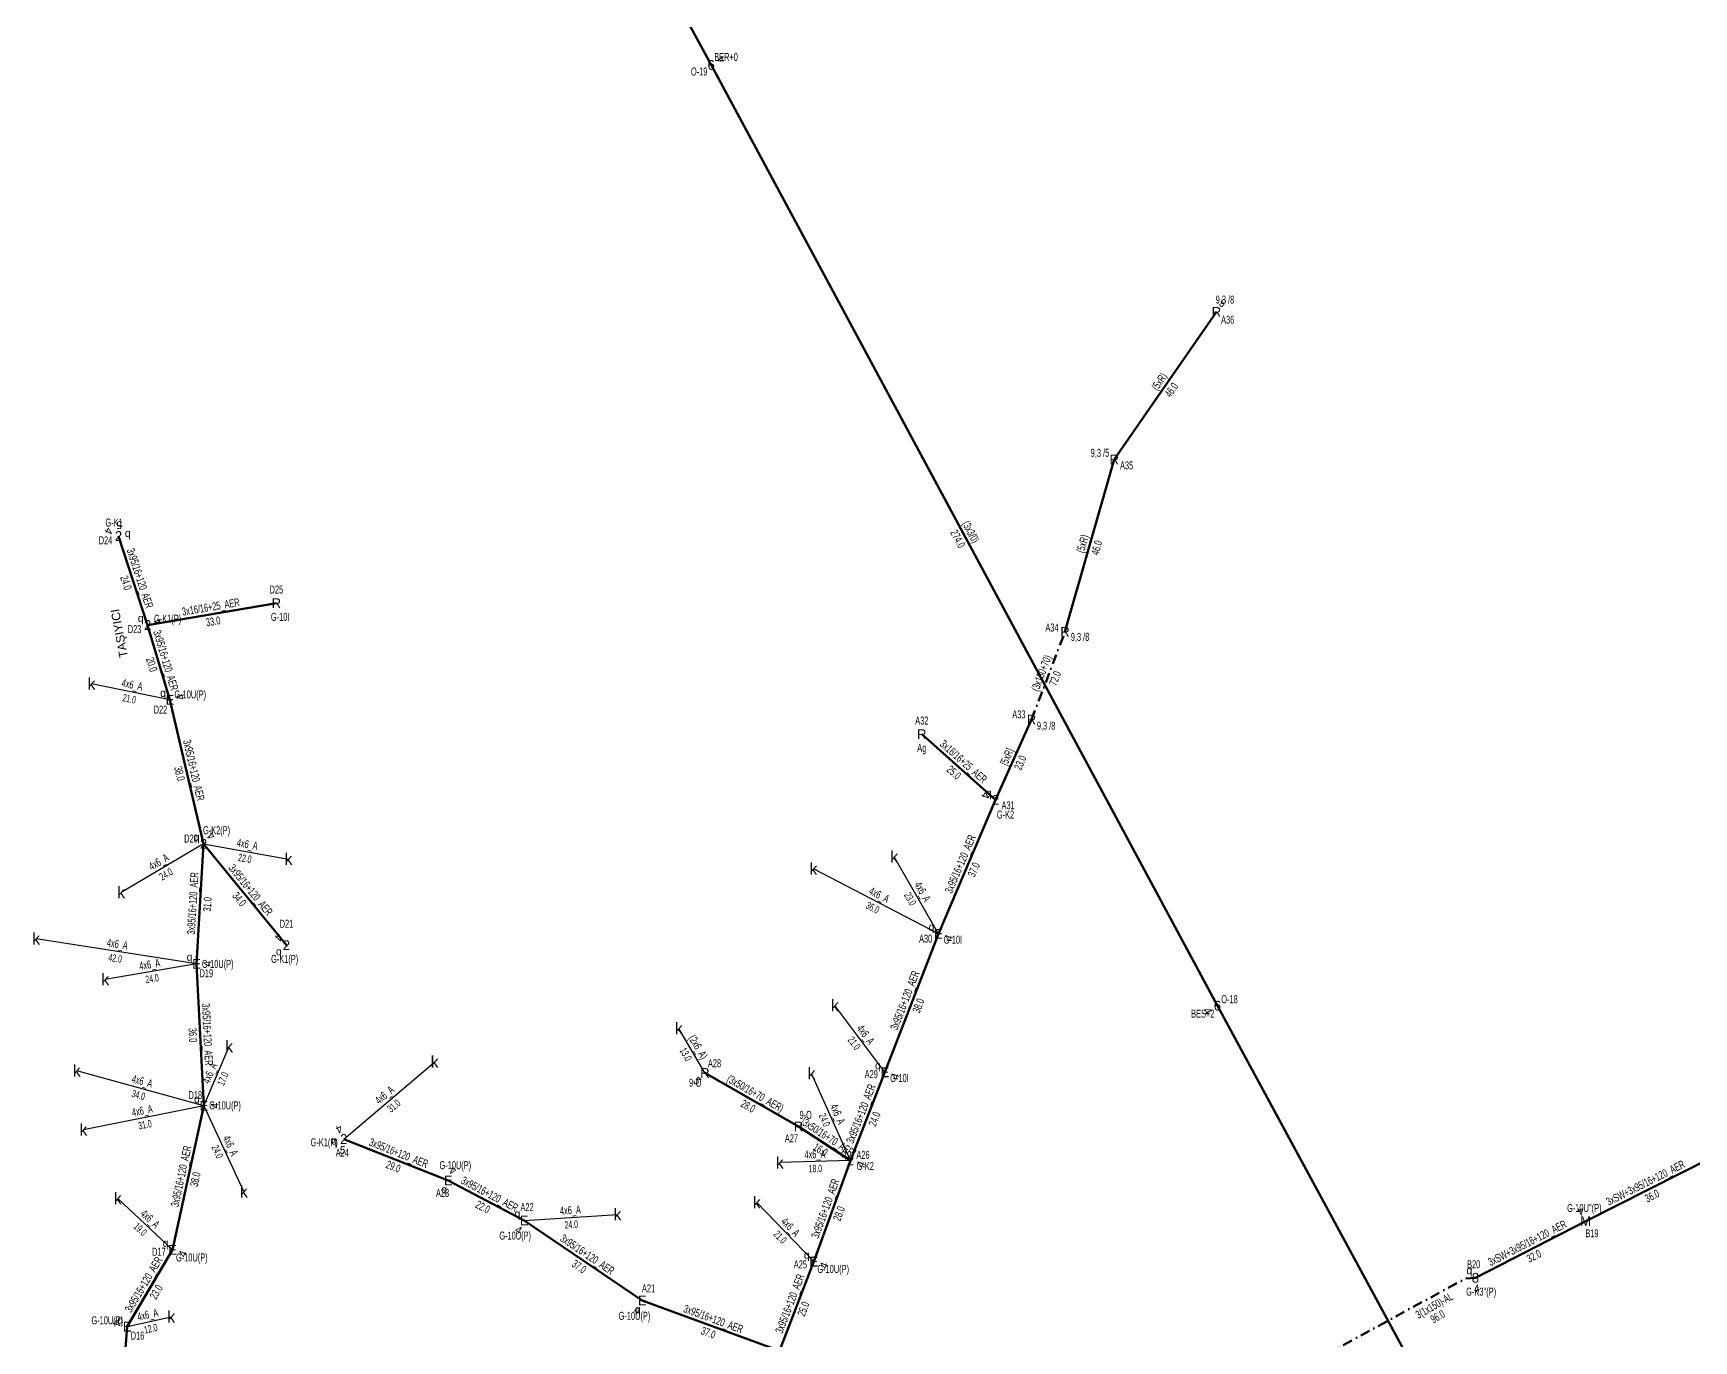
# Model space of a CAD drawing. Header units: millimetres. Extents: x 547575 to 550077, y 4149016 to 4153735.
# Drawn here: x 548299.2 to 548724.6, y 4152306.3 to 4152641.3 of the extents above; entities that cross this region are included whole.
import ezdxf
from ezdxf.enums import TextEntityAlignment as Align

# ---------------------------------------------------------------- set-up
doc = ezdxf.new("R2010")
doc.units = ezdxf.units.MM
doc.linetypes.add('DASHDOT', pattern=[5, 2.5, -1.25, 0, -1.25])
for name, color, linetype, lineweight in [('DIREK_AG_MEVCUT', 120, 'Continuous', 25), ('DIREK_AG_YENI', 108, 'Continuous', 25), ('DIREK_ENH_MEVCUT', 6, 'Continuous', 25), ('DIREK_OG_YENI', 10, 'Continuous', 25), ('HAT_ABONE_HAVAI_MEVCUT', 56, 'Continuous', 30), ('HAT_ABONE_HAVAI_YENI', 30, 'Continuous', 30), ('HAT_AG_HAVAI_BYSK', 3, 'Continuous', 50), ('HAT_AG_HAVAI_MEVCUT', 126, 'Continuous', 50), ('HAT_AG_HAVAI_YENI', 3, 'Continuous', 50), ('HAT_AG_YERALTI_MEVCUT', 126, 'DASHDOT', 50), ('HAT_ENH_HAVAI_MEVCUT', 6, 'Continuous', 70), ('HAT_OG_HAVAI_YENI', 1, 'Continuous', 70), ('HAT_OG_YERALTI_YENI', 1, 'DASHDOT', 70), ('KOFRE_ABONE_MEVCUT', 6, 'Continuous', 25), ('KULLANICI', 1, 'Continuous', 25)]:
    doc.layers.add(name, color=color, linetype=linetype, lineweight=lineweight)
doc.styles.add('Direk', font='B_CAD')
doc.styles.get("Standard").update_dxf_attribs({"font": 'Arial'})

msp = doc.modelspace()

# ---------------------------------------------------------------- linework, layer by layer
at = {"layer": 'HAT_ABONE_HAVAI_MEVCUT'}
msp.add_line((548471.241, 4152374.935), (548464.549, 4152386.322), dxfattribs=at)
at = {"layer": 'HAT_ABONE_HAVAI_YENI'}
for p, q in [((548334.188, 4152470.537), (548314.093, 4152474.631)), ((548342.802, 4152433.623), (548321.728, 4152421.198)), ((548342.802, 4152433.623), (548364.579, 4152429.753)), ((548531.056, 4152410.596), (548499.024997, 4152427.200252)), ((548531.056, 4152410.596), (548519.744, 4152430.287)), ((548340.985, 4152402.903), (548299.893, 4152409.332)), ((548340.985, 4152402.903), (548317.624, 4152398.908)), ((548517.333, 4152375.105), (548504.539, 4152392.196)), ((548342.874, 4152366.543), (548349.351, 4152381.737)), ((548342.874, 4152366.543), (548310.321, 4152375.507)), ((548378.718, 4152358.002), (548402.012, 4152377.77)), ((548508.539, 4152352.529), (548498.547, 4152374.766)), ((548342.874, 4152366.543), (548312.017, 4152360.397)), ((548342.874, 4152366.543), (548353.134, 4152344.522)), ((548508.539, 4152352.529), (548490.414, 4152351.956)), ((548334.846, 4152329.615), (548320.821, 4152342.786)), ((548499.122, 4152326.591), (548484.517, 4152341.731)), ((548424.951, 4152337.133), (548448.83, 4152338.698)), ((548323.234, 4152309.947), (548334.529, 4152312.45))]:
    msp.add_line(p, q, dxfattribs=at)
at = {"layer": 'HAT_AG_HAVAI_BYSK'}
for p, q in [((548554.908991, 4152465.463839), (548545.71, 4152444.911)), ((548495.224, 4152361.194), (548508.539, 4152352.529))]:
    msp.add_line(p, q, dxfattribs=at)
at = {"layer": 'HAT_AG_HAVAI_MEVCUT'}
for p, q in [((548576.106889, 4152532.093417), (548602.285224, 4152569.913874)), ((548563.48236, 4152487.953821), (548576.106889, 4152532.093417)), ((548471.241, 4152374.935), (548495.224, 4152361.194))]:
    msp.add_line(p, q, dxfattribs=at)
at = {"layer": 'HAT_AG_HAVAI_YENI'}
for p, q in [((548328.472, 4152489.704), (548321.007, 4152512.497)), ((548361.453, 4152495.296), (548328.472, 4152489.704)), ((548334.188, 4152470.537), (548328.472, 4152489.704)), ((548342.802, 4152433.623), (548334.188, 4152470.537)), ((548526.805802, 4152461.727382), (548545.71, 4152444.911)), ((548531.056, 4152410.596), (548545.71, 4152444.911)), ((548340.985, 4152402.903), (548342.802, 4152433.623)), ((548342.802, 4152433.623), (548364.035, 4152407.669)), ((548517.333, 4152375.105), (548531.056, 4152410.596)), ((548342.874, 4152366.543), (548340.985, 4152402.903)), ((548508.539, 4152352.529), (548517.333, 4152375.105)), ((548334.846, 4152329.615), (548342.874, 4152366.543)), ((548405.493, 4152347.397), (548378.718, 4152358.002)), ((548499.122, 4152326.591), (548508.539, 4152352.529)), ((548424.951, 4152337.133), (548405.493, 4152347.397)), ((548455.197, 4152316.627), (548424.951, 4152337.133)), ((548323.234, 4152309.947), (548334.846, 4152329.615)), ((548490.338, 4152303.708), (548499.122, 4152326.591)), ((548490.338, 4152303.708), (548455.197, 4152316.627)), ((548321.301, 4152285.398), (548323.234, 4152309.947))]:
    msp.add_line(p, q, dxfattribs=at)
at = {"layer": 'HAT_AG_YERALTI_MEVCUT', "flags": 128}
msp.add_lwpolyline([(548554.908991, 4152465.463839), (548563.48236, 4152487.953821)], dxfattribs=at)
at = {"layer": 'HAT_ENH_HAVAI_MEVCUT'}
for p, q in [((548472.851998, 4152633.180433), (548319.168079, 4152918.093957)), ((548472.851998, 4152633.180433), (548602.545, 4152392.172)), ((548602.545, 4152392.172), (548709.025222, 4152195.468643))]:
    msp.add_line(p, q, dxfattribs=at)
at = {"layer": 'HAT_OG_HAVAI_YENI'}
for p, q in [((548729.17, 4152353.262), (548696.902, 4152336.971)), ((548696.902, 4152336.971), (548668.637, 4152322.455))]:
    msp.add_line(p, q, dxfattribs=at)
at = {"layer": 'HAT_OG_YERALTI_YENI', "flags": 128}
msp.add_lwpolyline([(548668.637, 4152322.455), (548666.190902, 4152322.313407), (548634.528978, 4152305.09459), (548630.098476, 4152301.381413)], dxfattribs=at)

# ---------------------------------------------------------------- texts
at = {"layer": 'DIREK_AG_MEVCUT', "linetype": 'ByBlock', "style": 'Direk'}
for p in [(548602.285224, 4152569.913874), (548576.106889, 4152532.093417), (548563.48236, 4152487.953821), (548554.908991, 4152465.463839), (548471.241, 4152374.935), (548495.224, 4152361.194)]:
    msp.add_text('R', height=2.5, dxfattribs=at).set_placement(p, align=Align.MIDDLE_CENTER)
at = {"layer": 'DIREK_AG_MEVCUT', "linetype": 'ByBlock', "width": 0.53}
for s, p in [('9,3 /8', (548604.471696, 4152573.072721)), ('A36', (548605.163077, 4152567.921899)), ('9,3 /5', (548572.45026, 4152533.823898)), ('A35', (548579.270509, 4152530.59625)), ('A34', (548560.161569, 4152489.059419)), ('9,3 /8', (548567.343692, 4152486.668259)), ('A33', (548551.675173, 4152466.802652)), ('9,3 /8', (548558.655407, 4152463.912808)), ('A28', (548473.702191, 4152377.423481)), ('9-O', (548468.763025, 4152372.429549)), ('9-O', (548497.058467, 4152364.195491)), ('A27', (548493.398764, 4152358.207612))]:
    msp.add_text(s, height=2.05, dxfattribs=at).set_placement(p, align=Align.MIDDLE_CENTER)
at = {"layer": 'DIREK_AG_MEVCUT', "color": 32, "linetype": 'ByBlock', "style": 'Direk'}
msp.add_text('5', height=2, rotation=505.310027, dxfattribs=at).set_placement((548603.878804, 4152572.216156), align=Align.MIDDLE_CENTER)
at = {"layer": 'DIREK_AG_MEVCUT', "width": 0.53}
for s, p in [('D25', (548361.453, 4152498.796)), ('G-10I', (548362.422829, 4152491.796)), ('A32', (548526.805802, 4152465.227382)), ('Ag', (548526.805802, 4152458.227382))]:
    msp.add_text(s, height=2.05, dxfattribs=at).set_placement(p, align=Align.MIDDLE_CENTER)
at = {"layer": 'DIREK_AG_MEVCUT', "style": 'Direk'}
for p in [(548361.453, 4152495.296), (548526.805802, 4152461.727382)]:
    msp.add_text('R', height=2.5, dxfattribs=at).set_placement(p, align=Align.MIDDLE_CENTER)
at = {"layer": 'DIREK_AG_MEVCUT', "color": 32, "style": 'Direk'}
msp.add_text('5', height=2, rotation=315.315893, dxfattribs=at).set_placement((548469.272047, 4152372.944215), align=Align.MIDDLE_CENTER)
at = {"layer": 'DIREK_AG_YENI', "width": 0.53}
for s, p in [('G-K1', (548319.871007, 4152515.965544)), ('D24', (548317.680846, 4152511.407642)), ('G-K1(P)', (548333.584631, 4152491.30326)), ('D23', (548325.131611, 4152488.659107)), ('G-10U(P)', (548339.38829, 4152471.917813)), ('D22', (548331.748354, 4152468.027393)), ('A31', (548548.916819, 4152443.508748)), ('G-K2', (548548.250373, 4152441.130862)), ('D20', (548339.584326, 4152435.000162)), ('G-K2(P)', (548346.130875, 4152437.134475)), ('D21', (548364.035, 4152413.169)), ('A30', (548527.782584, 4152409.35715)), ('G-10I', (548534.775147, 4152409.083385)), ('G-K1(P)', (548363.571029, 4152404.169)), ('D19', (548343.518938, 4152400.488636)), ('G-10U(P)', (548346.430604, 4152402.883471)), ('A29', (548513.865116, 4152374.631948)), ('G-10I', (548521.07906, 4152373.651175)), ('D18', (548340.681405, 4152369.271099)), ('G-10U(P)', (548348.318642, 4152366.632989)), ('G-K1(P)', (548373.701938, 4152357.175576)), ('A24', (548378.344506, 4152354.521985)), ('A26', (548511.735171, 4152353.955356)), ('G-10U(P)', (548407.296038, 4152351.315385)), ('G-K2', (548512.323575, 4152351.105108)), ('A23', (548404.029941, 4152344.217462)), ('A22', (548425.680534, 4152340.556124)), ('G-10U(P)', (548422.634409, 4152333.273555)), ('D17', (548331.381094, 4152329.120607)), ('G-10U(P)', (548339.790798, 4152327.676027)), ('A25', (548495.692078, 4152325.894125)), ('G-10U(P)', (548504.108385, 4152324.728952)), ('A21', (548456.794706, 4152319.741055)), ('G-10U(P)', (548318.127406, 4152311.560035)), ('G-10U(P)', (548453.193858, 4152312.722718)), ('D16', (548325.875338, 4152307.650626))]:
    msp.add_text(s, height=2.05, dxfattribs=at).set_placement(p, align=Align.MIDDLE_CENTER)
at = {"layer": 'DIREK_AG_YENI', "color": 32, "style": 'Direk'}
for s, rotation, p in [('5', 175.634437, (548321.220135, 4152515.288876)), ('4', 243.134387, (548318.509207, 4152513.762318)), ('4', 107.369983, (548331.144311, 4152490.539914)), ('4', 104.870391, (548336.894225, 4152471.255573)), ('4', 246.381593, (548543.144545, 4152446.032802)), ('4', 136.529122, (548344.72836, 4152435.655028)), ('4', 225.000001, (548362.055101, 4152409.648899)), ('4', 427.867922, (548533.64969, 4152409.54112)), ('4', 449.794529, (548343.784982, 4152402.892959)), ('4', 428.789048, (548519.943313, 4152374.091952)), ('4', 90.946897, (548345.673618, 4152366.589272)), ('4', 204.83748, (548377.541872, 4152360.543008)), ('5', 353.874278, (548378.419211, 4152355.217988)), ('4', 155.290561, (548406.663447, 4152349.94063)), ('4', 429.381911, (548511.159656, 4152351.543016)), ('4', 329.026162, (548423.509989, 4152334.732273)), ('4', 428.588669, (548337.452754, 4152328.592829)), ('4', 429.523039, (548501.745076, 4152325.611474)), ('4', 252.470081, (548320.564033, 4152310.790371)), ('4', 332.839323, (548453.918835, 4152314.135756))]:
    msp.add_text(s, height=2, rotation=rotation, dxfattribs=at).set_placement(p, align=Align.MIDDLE_CENTER)
at = {"layer": 'DIREK_AG_YENI', "style": 'Direk'}
for s, p in [('2', (548321.007, 4152512.497)), ('2', (548328.472, 4152489.704)), ('E', (548334.188, 4152470.537)), ('2', (548545.71, 4152444.911)), ('2', (548342.802, 4152433.623)), ('E', (548531.056, 4152410.596)), ('2', (548364.035, 4152407.669)), ('E', (548340.985, 4152402.903)), ('E', (548517.333, 4152375.105)), ('E', (548342.874, 4152366.543)), ('2', (548378.718, 4152358.002)), ('2', (548508.539, 4152352.529)), ('E', (548405.493, 4152347.397)), ('E', (548424.951, 4152337.133)), ('E', (548334.846, 4152329.615)), ('E', (548499.122, 4152326.591)), ('E', (548455.197, 4152316.627)), ('E', (548323.234, 4152309.947))]:
    msp.add_text(s, height=2.5, dxfattribs=at).set_placement(p, align=Align.MIDDLE_CENTER)
at = {"layer": 'DIREK_AG_YENI', "color": 4, "style": 'Direk'}
for p in [(548323.382824, 4152513.275113), (548326.704233, 4152491.471767), (548332.420233, 4152472.304767), (548543.942233, 4152446.678767), (548341.034233, 4152435.390767), (548529.288233, 4152412.363767), (548339.217233, 4152404.670767), (548362.10003, 4152406.085999), (548515.565233, 4152376.872767), (548341.106233, 4152368.310767), (548376.251255, 4152357.59559), (548506.771233, 4152354.296767), (548404.447958, 4152345.125902), (548423.183233, 4152338.900767), (548333.078233, 4152331.382767), (548497.354233, 4152328.358767), (548321.466233, 4152311.714767), (548454.055782, 4152314.402675)]:
    msp.add_text('q', height=2, dxfattribs=at).set_placement(p, align=Align.MIDDLE_CENTER)
at = {"layer": 'DIREK_ENH_MEVCUT', "color": 32, "style": 'Direk'}
for rotation, p in [(118.314268, (548475.317004, 4152634.508494)), (298.356804, (548600.080981, 4152390.842109))]:
    msp.add_text('4', height=2, rotation=rotation, dxfattribs=at).set_placement(p, align=Align.MIDDLE_CENTER)
at = {"layer": 'DIREK_ENH_MEVCUT', "width": 0.53}
for s, p in [('BER+0', (548476.658547, 4152635.231272)), ('O-19', (548469.77074, 4152631.520357)), ('O-18', (548605.625024, 4152393.834363)), ('BES+2', (548598.775526, 4152390.137524))]:
    msp.add_text(s, height=2.05, dxfattribs=at).set_placement(p, align=Align.MIDDLE_CENTER)
at = {"layer": 'DIREK_ENH_MEVCUT', "style": 'Direk'}
for p in [(548472.851998, 4152633.180433), (548602.545, 4152392.172)]:
    msp.add_text('6', height=2.5, dxfattribs=at).set_placement(p, align=Align.MIDDLE_CENTER)
at = {"layer": 'DIREK_OG_YENI', "width": 0.53}
for s, p in [("G-10U''(P)", (548696.535322, 4152340.346238)), ('B19', (548698.487908, 4152333.850921)), ('B20', (548668.188181, 4152325.926104)), ("G-K3''(P)", (548670.10719, 4152318.909223))]:
    msp.add_text(s, height=2.05, dxfattribs=at).set_placement(p, align=Align.MIDDLE_CENTER)
at = {"layer": 'DIREK_OG_YENI', "color": 32, "style": 'Direk'}
for rotation, p in [(206.943818, (548695.633274, 4152339.467064)), (367.36756, (548668.996056, 4152319.678117))]:
    msp.add_text('4', height=2, rotation=rotation, dxfattribs=at).set_placement(p, align=Align.MIDDLE_CENTER)
at = {"layer": 'DIREK_OG_YENI', "style": 'Direk'}
for s, p in [('M', (548696.902, 4152336.971)), ('8', (548668.637, 4152322.455))]:
    msp.add_text(s, height=2.5, dxfattribs=at).set_placement(p, align=Align.MIDDLE_CENTER)
at = {"layer": 'DIREK_OG_YENI', "color": 4, "style": 'Direk'}
msp.add_text('q', height=2, dxfattribs=at).set_placement((548667.072476, 4152324.404939), align=Align.MIDDLE_CENTER)
at = {"layer": 'HAT_ABONE_HAVAI_MEVCUT', "lineweight": 30, "width": 0.53}
msp.add_text('(2x6_A)', height=2.05, rotation=300.442231, dxfattribs=at).set_placement((548468.627819, 4152381.059169, 274232.2745), align=Align.CENTER)
msp.add_text('13.0', height=1.9, rotation=300.442231, dxfattribs=at).set_placement((548467.162181, 4152380.197831, 274232.2745), align=Align.TOP_CENTER)
at = {"layer": 'HAT_ABONE_HAVAI_YENI', "lineweight": 30, "width": 0.53}
for rotation, p in [(348.484597, (548324.310187, 4152473.41689, 274157.0465)), (349.923143, (548353.839224, 4152432.524888, 274182.2895)), (390.523137, (548331.833297, 4152428.142711, 274160.864)), (332.59865, (548515.431686, 4152419.65276, 274249.512499)), (299.876319, (548526.137037, 4152420.86491, 274259.872)), (351.107942, (548320.570387, 4152406.957284, 274149.9465)), (369.704364, (548329.16122, 4152401.743337, 274158.812)), (306.817833, (548511.616463, 4152384.159882, 274252.2695)), (66.912094, (548345.330581, 4152374.473322, 274174.6755)), (344.604237, (548326.823162, 4152371.844498, 274155.1605)), (40.318954, (548389.815014, 4152368.534086, 274201.006)), (371.264576, (548327.279461, 4152364.303625, 274156.0085)), (294.196347, (548504.318324, 4152363.995885, 274249.2735)), (294.981701, (548348.774476, 4152355.891479, 274176.567)), (361.810734, (548499.449642, 4152353.092076, 274245.207)), (316.798593, (548328.41538, 4152336.820109, 274160.4105)), (3.749732, (548436.834911, 4152338.76368, 274224.415)), (313.969577, (548492.431252, 4152334.751135, 274242.2585)), (12.494966, (548328.697599, 4152312.028368, 274167.2645))]:
    msp.add_text('4x6_A', height=2.05, rotation=rotation, dxfattribs=at).set_placement(p, align=Align.CENTER)
for s, rotation, p in [('21.0', 348.484597, (548323.970813, 4152471.75111, 274157.0465)), ('22.0', 349.923143, (548353.541776, 4152430.851112, 274182.2895)), ('24.0', 390.523137, (548332.696703, 4152426.678289, 274160.864)), ('36.0', 332.59865, (548514.649311, 4152418.143492, 274249.512499)), ('23.0', 299.876319, (548524.662963, 4152420.01809, 274259.872)), ('42.0', 351.107942, (548320.307613, 4152405.277716, 274149.9465)), ('24.0', 369.704364, (548329.44778, 4152400.067663, 274158.812)), ('21.0', 306.817833, (548510.255537, 4152383.141118, 274252.2695)), ('17.0', 66.912094, (548346.894419, 4152373.806678, 274174.6755)), ('34.0', 344.604237, (548326.371838, 4152370.205502, 274155.1605)), ('31.0', 40.318954, (548390.914986, 4152367.237914, 274201.006)), ('31.0', 371.264576, (548327.611539, 4152362.636375, 274156.0085)), ('24.0', 294.196347, (548502.767676, 4152363.299115, 274249.2735)), ('24.0', 294.981701, (548347.233524, 4152355.173521, 274176.567)), ('18.0', 361.810734, (548499.503358, 4152351.392924, 274245.207)), ('24.0', 3.749732, (548436.946089, 4152337.06732, 274224.415)), ('19.0', 316.798593, (548327.25162, 4152335.580891, 274160.4105)), ('21.0', 313.969577, (548491.207748, 4152333.570865, 274242.2585)), ('12.0', 12.494966, (548329.065401, 4152310.368632, 274167.2645))]:
    msp.add_text(s, height=1.9, rotation=rotation, dxfattribs=at).set_placement(p, align=Align.TOP_CENTER)
at = {"layer": 'HAT_AG_HAVAI_BYSK', "lineweight": 30, "width": 0.53}
for s, rotation, p in [('[5xR]', 425.887779, (548549.53366, 4152455.534666, 274272.855)), ('[3x50/16+70_AER]', 326.945137, (548502.345126, 4152357.573926, 274254.2695))]:
    msp.add_text(s, height=2.05, rotation=rotation, dxfattribs=at).set_placement(p, align=Align.CENTER)
for s, rotation, p in [('23.0', 425.887779, (548551.08533, 4152454.840173, 274272.855)), ('16.0', 326.945137, (548501.417874, 4152356.149074, 274254.2695))]:
    msp.add_text(s, height=2.05, rotation=rotation, dxfattribs=at).set_placement(p, align=Align.TOP_CENTER)
at = {"layer": 'HAT_AG_HAVAI_MEVCUT', "lineweight": 30, "width": 0.53}
for s, rotation, p in [('(5xR)', 55.310027, (548588.49715, 4152551.487411, 274301.142612)), ('(5xR)', 74.038744, (548568.977394, 4152510.257358, 274288.053445)), ('(3x50/16+70_AER)', 330.189556, (548483.655062, 4152368.802024, 274247.612))]:
    msp.add_text(s, height=2.05, rotation=rotation, dxfattribs=at).set_placement(p, align=Align.CENTER)
for s, rotation, p in [('46.0', 55.310027, (548589.894964, 4152550.51988, 274301.142612)), ('46.0', 74.038744, (548570.611855, 4152509.789879, 274288.053445)), ('28.0', 330.189556, (548482.809938, 4152367.326976, 274247.612))]:
    msp.add_text(s, height=2.05, rotation=rotation, dxfattribs=at).set_placement(p, align=Align.TOP_CENTER)
at = {"layer": 'HAT_AG_HAVAI_YENI', "lineweight": 30, "width": 0.53}
for s, rotation, p in [('3x95/16+120_AER', 288.134285, (548325.54728, 4152501.365058, 274160.5035)), ('3x16/16+25_AER', 369.623271, (548344.82028, 4152493.338067)), ('3x95/16+120_AER', 286.60568, (548332.14455, 4152480.363416, 274164.236)), ('3x95/16+120_AER', 283.135102, (548339.322761, 4152452.273161, 274167.094)), ('3x16/16+25_AER', 318.345048, (548536.822848, 4152453.954278)), ('3x95/16+120_AER', 66.875407, (548537.601295, 4152428.087322, 274272.855)), ('3x95/16+120_AER', 309.286642, (548354.07639, 4152421.18422)), ('3x95/16+120_AER', 86.615062, (548341.044983, 4152418.313187, 274171.401)), ('3x95/16+120_AER', 68.860437, (548523.401701, 4152393.157045, 274265.528)), ('3x95/16+120_AER', 272.973996, (548342.778355, 4152384.7671, 274170.4925)), ('3x95/16+120_AER', 68.717658, (548512.143967, 4152364.125519, 274258.6665)), ('3x95/16+120_AER', 77.734969, (548338.029401, 4152348.259569, 274171.437)), ('3x95/16+120_AER', 338.39255, (548392.418509, 4152353.489769, 274189.359)), ('3x95/16+120_AER', 332.188572, (548415.618579, 4152343.016815, 274202.7465)), ('3x95/16+120_AER', 70.046163, (548503.031527, 4152339.850073, 274254.2695)), ('3x95/16+120_AER', 325.863752, (548440.550988, 4152327.58355, 274212.4755)), ('3x95/16+120_AER', 59.44237, (548328.30805, 4152320.213144, 274167.423)), ('3x95/16+120_AER', 68.999914, (548493.936457, 4152315.454114, 274249.561)), ('3x95/16+120_AER', 339.814894, (548473.060796, 4152310.965295, 274227.5985))]:
    msp.add_text(s, height=2.05, rotation=rotation, dxfattribs=at).set_placement(p, align=Align.CENTER)
for s, rotation, p in [('24.0', 288.134285, (548323.93172, 4152500.835942, 274160.5035)), ('33.0', 369.623271, (548345.104467, 4152491.661989)), ('20.0', 286.60568, (548330.51545, 4152479.877584, 274164.236)), ('38.0', 283.135102, (548337.667239, 4152451.886839, 274167.094)), ('25.0', 318.345048, (548535.692955, 4152452.684104)), ('37.0', 66.875407, (548539.164705, 4152427.419678, 274272.855)), ('31.0', 86.615062, (548342.742017, 4152418.212813, 274171.401)), ('34.0', 309.286642, (548352.76061, 4152420.10778)), ('38.0', 68.860437, (548524.987299, 4152392.543955, 274265.528)), ('36.0', 272.973996, (548341.080645, 4152384.6789, 274170.4925)), ('24.0', 68.717658, (548513.728033, 4152363.508481, 274258.6665)), ('29.0', 338.39255, (548391.792491, 4152351.909231, 274189.359)), ('38.0', 77.734969, (548339.690599, 4152347.898431, 274171.437)), ('22.0', 332.188572, (548414.825421, 4152341.513185, 274202.7465)), ('28.0', 70.046163, (548504.629473, 4152339.269927, 274254.2695)), ('37.0', 325.863752, (548439.597012, 4152326.17645, 274212.4755)), ('23.0', 59.44237, (548329.77195, 4152319.348856, 274167.423)), ('25.0', 68.999914, (548495.523543, 4152314.844886, 274249.561)), ('37.0', 339.814894, (548472.474204, 4152309.369705, 274227.5985))]:
    msp.add_text(s, height=2.05, rotation=rotation, dxfattribs=at).set_placement(p, align=Align.TOP_CENTER)
at = {"layer": 'HAT_AG_YERALTI_MEVCUT', "lineweight": 30, "width": 0.53}
msp.add_text('(3x150+70)', height=2.05, rotation=69.132736, dxfattribs=at).set_placement((548558.401428, 4152477.011603), align=Align.CENTER)
msp.add_text('72.0', height=2.05, rotation=69.132736, dxfattribs=at).set_placement((548559.989922, 4152476.406056), align=Align.TOP_CENTER)
at = {"layer": 'HAT_ENH_HAVAI_MEVCUT', "lineweight": 30, "width": 0.53}
msp.add_text('(3x3/0)', height=2.05, rotation=298.285868, dxfattribs=at).set_placement((548538.447004, 4152513.079007, 274301.2725), align=Align.CENTER)
msp.add_text('274.0', height=2.05, rotation=298.285868, dxfattribs=at).set_placement((548536.949994, 4152512.273426, 274301.2725), align=Align.TOP_CENTER)
at = {"layer": 'HAT_OG_HAVAI_YENI', "lineweight": 30, "width": 0.53}
for rotation, p in [(386.785952, (548712.652915, 4152345.875356, 274348.450769)), (387.185636, (548682.38107, 4152330.469093, 274334.318646))]:
    msp.add_text('3xSW+3x95/16+120_AER', height=2.05, rotation=rotation, dxfattribs=at).set_placement(p, align=Align.CENTER)
for s, rotation, p in [('36.0', 386.785952, (548713.419035, 4152344.357772, 274348.450769)), ('32.0', 387.185636, (548683.157758, 4152328.95689, 274334.318646))]:
    msp.add_text(s, height=2.05, rotation=rotation, dxfattribs=at).set_placement(p, align=Align.TOP_CENTER)
at = {"layer": 'HAT_OG_YERALTI_YENI', "lineweight": 30, "width": 0.53}
msp.add_text('3(1x150)-AL', height=2.05, rotation=389.475889, dxfattribs=at).set_placement((548658.581607, 4152314.469928), align=Align.CENTER)
msp.add_text('96.0', height=2.05, rotation=389.475889, dxfattribs=at).set_placement((548658.440996, 4152313.424242), align=Align.TOP_CENTER)
at = {"layer": 'KOFRE_ABONE_MEVCUT', "style": 'Direk'}
for p in [(548314.093, 4152474.631), (548364.579, 4152429.753), (548519.744, 4152430.287), (548499.024997, 4152427.200252), (548321.728, 4152421.198), (548299.893, 4152409.332), (548317.624, 4152398.908), (548504.539, 4152392.196), (548464.549, 4152386.322), (548349.351, 4152381.737), (548310.321, 4152375.507), (548498.547, 4152374.766), (548312.017, 4152360.397), (548490.414, 4152351.956), (548353.134, 4152344.522), (548320.821, 4152342.786), (548484.517, 4152341.731), (548334.529, 4152312.45)]:
    msp.add_text('k', height=3, dxfattribs=at).set_placement(p, align=Align.MIDDLE_CENTER)
at = {"layer": 'KOFRE_ABONE_MEVCUT', "linetype": 'ByBlock', "style": 'Direk'}
for p in [(548402.012, 4152377.77), (548448.83, 4152338.698)]:
    msp.add_text('k', height=3, dxfattribs=at).set_placement(p, align=Align.MIDDLE_CENTER)
at = {"layer": 'KULLANICI'}
msp.add_text('TAŞIYICI', height=2.175, rotation=100.573876, dxfattribs=at).set_placement((548321.204406, 4152487.552901), align=Align.MIDDLE_CENTER)

doc.saveas('drawing.dxf')
